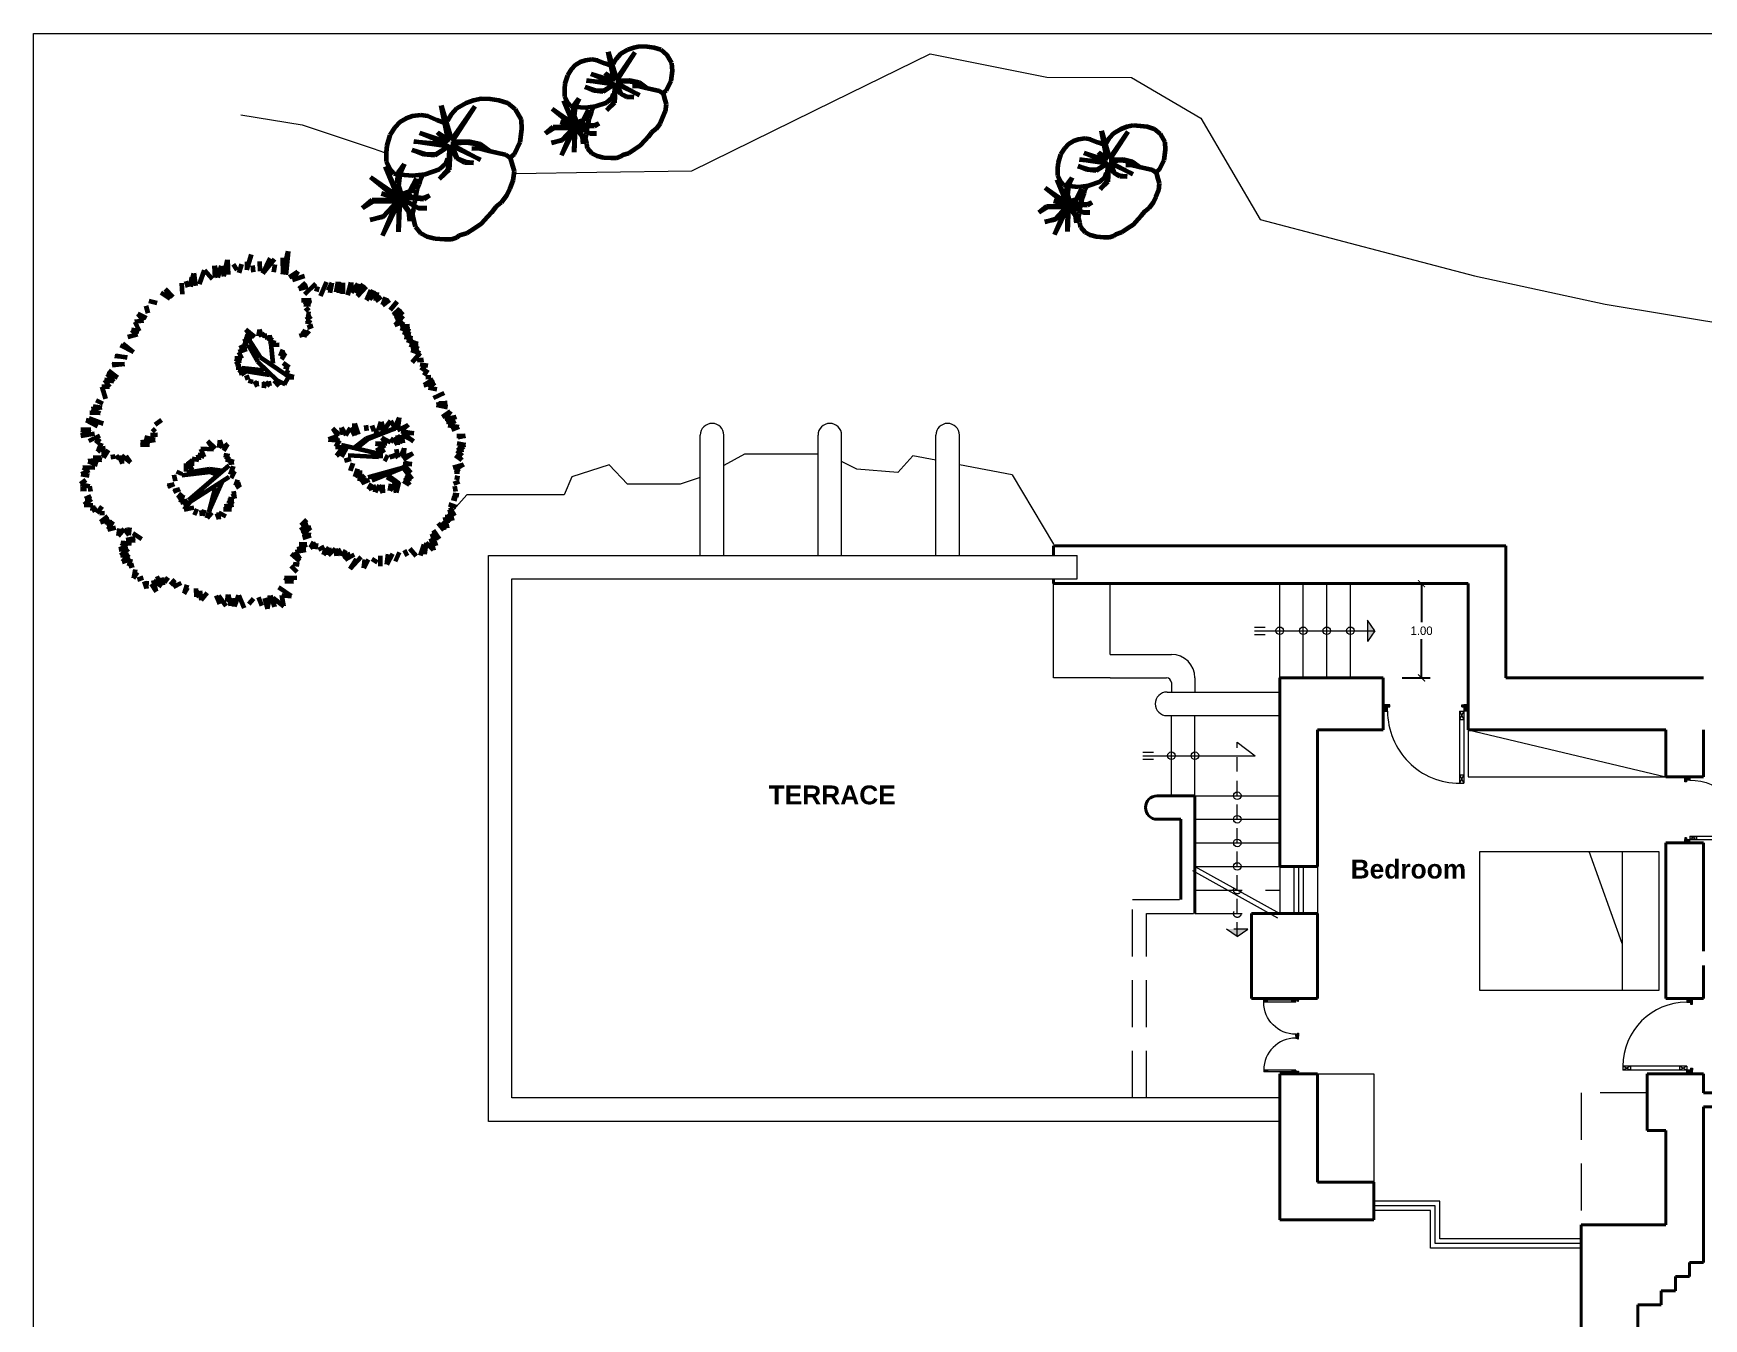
# Model space of a CAD drawing. Header units: metres. Extents: x 0 to 43.1, y 0 to 32.6.
# Drawn here: x 0 to 17.73, y 18.97 to 32.6 of the extents above; entities that cross this region are included whole.
import ezdxf

# ---------------------------------------------------------------- set-up
doc = ezdxf.new("R2010")
doc.units = ezdxf.units.M
doc.linetypes.add('DASHED', pattern=[0.75, 0.5, -0.25])
for name, color, linetype, lineweight in [('Ceco.NET 54', 254, 'Continuous', 9), ('doorswindows', 41, 'Continuous', 20), ('equipment', 40, 'Continuous', 15), ('names', 7, 'Continuous', 60), ('nivel', 30, 'Continuous', 13), ('plants', 83, 'Continuous', 60), ('projection', 134, 'DASHED', 9), ('texture', 253, 'Continuous', 9), ('topography', 132, 'Continuous', 15), ('wall high', 5, 'Continuous', 40), ('wall low', 140, 'Continuous', 20)]:
    doc.layers.add(name, color=color, linetype=linetype, lineweight=lineweight)
doc.styles.add('AMBIENTE', font='ARIALBD.TTF', dxfattribs={"height": 0.2})
doc.dimstyles.new('Ceco.NET', dxfattribs={"dimscale": 0.5, "dimtxt": 0.18, "dimasz": 0.15, "dimexe": 0.18, "dimexo": 0.4, "dimgap": 0.09, "dimtad": 0, "dimtih": 1, "dimtoh": 1, "dimzin": 0, "dimdsep": 46, "dimtxsty": 'Standard', "dimblk": 'ARCHTICK', "dimcen": 0.09, "dimclrd": 256, "dimclre": 256, "dimadec": 0, "dimazin": 0, "dimtfac": 1, "dimtofl": 0, "dimtmove": 0, "dimatfit": 3, "dimfxl": 1, "dimtolj": 1, "dimtzin": 0, "dimarcsym": 0})

# ---------------------------------------------------------------- blocks, each defined once
blk = doc.blocks.new('PUERTA')
at = {"layer": 'texture', "ltscale": 0.3}
h = blk.add_hatch(dxfattribs=at)
h.set_pattern_fill('ANSI31', color=256, scale=0.1, style=0)
h.set_pattern_definition([(315, (-170.025657, 504.958743), (-0.00883883476, -0.00883883476), [])])
h.paths.add_polyline_path([(0, 0), (0.05, 0), (0.075, 0), (0.075, 0.025), (0.05, 0.025), (0.05, 0.075), (0, 0.075)])
h.paths.add_polyline_path([(0.925, 0), (1, 0), (1, 0.075), (0.95, 0.075), (0.95, 0.025), (0.925, 0.025)])
for p, q in [((0.05, 0.075), (0.05, 0.925)), ((0.1, 0.925), (0.05, 0.925)), ((0.1, 0.825), (0.05, 0.825)), ((0.1, 0.075), (0.1, 0.925)), ((0, 0.075), (0.05, 0.075)), ((0, 0), (0.05, 0)), ((0.1, 0.175), (0.05, 0.175)), ((0.1, 0.075), (0.05, 0.075)), ((1, 0.075), (0.95, 0.075))]:
    blk.add_line(p, q)
at = {"ltscale": 0.3}
for p, q in [((0, 0.075), (0, 0)), ((0.05, 0.025), (0.05, 0.125)), ((0.075, 0.025), (0.05, 0.025)), ((0.075, 0), (0.05, 0)), ((0.075, 0.025), (0.075, 0)), ((0.95, 0.025), (0.925, 0.025)), ((0.925, 0.025), (0.925, 0)), ((0.95, 0.075), (0.95, 0.025)), ((1, 0.075), (1, 0)), ((0.925, 0), (1, 0))]:
    blk.add_line(p, q, dxfattribs=at)
at = {"layer": 'texture', "ltscale": 0.3}
for p, q in [((0.1, 0.825), (0.05, 0.925)), ((0.05, 0.825), (0.1, 0.925)), ((0.05, 0.075), (0.1, 0.175)), ((0.1, 0.075), (0.05, 0.175))]:
    blk.add_line(p, q, dxfattribs=at)
at = {"layer": 'texture'}
blk.add_arc((0.1, 0.075), 0.85, 0, 90, dxfattribs=at)
blk = doc.blocks.new('start')
at = {"ltscale": 0.3}
for p, q in [((-0.038, -0.001), (-0.038, 0.111)), ((0.038, -0.001), (0.038, 0.111))]:
    blk.add_line(p, q, dxfattribs=at)
blk = doc.blocks.new('arrow')
at = {"ltscale": 0.3}
blk.add_hatch(color=256, dxfattribs=at).paths.add_polyline_path([(-0.078, -0.113), (0, 0), (-0.078, 0.113)])
for p, q in [((0, 0), (-0.078, 0.113)), ((-0.078, 0.113), (-0.078, -0.113)), ((0, 0), (-0.078, -0.113))]:
    blk.add_line(p, q, dxfattribs=at)
blk = doc.blocks.new('_ArchTick')
at = {"color": 0, "const_width": 0.15}
blk.add_lwpolyline([(-0.5, -0.5), (0.5, 0.5)], dxfattribs=at)
blk = doc.blocks.new('*D30')
at = {"layer": 'Defpoints', "color": 0}
for p in [(17.729, 22.363), (17.729, 21.563), (18.123, 21.563)]:
    blk.add_point(p, dxfattribs=at)
at = {"layer": 'texture', "lineweight": -2}
for p, q in [((17.929, 22.363), (18.213, 22.363)), ((18.123, 22.363), (18.123, 22.053)), ((18.123, 21.563), (18.123, 21.873)), ((17.929, 21.563), (18.213, 21.563))]:
    blk.add_line(p, q, dxfattribs=at)
at = {"layer": 'texture', "lineweight": -2, "xscale": 0.075, "yscale": 0.075, "zscale": 0.075}
for p, rotation in [((18.123, 22.363), 90), ((18.123, 21.563), 270)]:
    blk.add_blockref('_ArchTick', p, dxfattribs=dict(at, rotation=rotation))
at = {"layer": 'texture', "color": 0, "insert": (18.123, 21.963), "char_height": 0.09, "attachment_point": 5}
blk.add_mtext('\\A1;0.80', dxfattribs=at)
blk = doc.blocks.new('*D31')
at = {"layer": 'Defpoints', "color": 0}
for p in [(14.329, 26.763), (14.735, 26.763), (14.329, 25.763)]:
    blk.add_point(p, dxfattribs=at)
at = {"layer": 'texture', "lineweight": -2}
for p, q in [((14.529, 26.763), (14.825, 26.763)), ((14.735, 26.763), (14.735, 26.353)), ((14.735, 25.763), (14.735, 26.173)), ((14.529, 25.763), (14.825, 25.763))]:
    blk.add_line(p, q, dxfattribs=at)
at = {"layer": 'texture', "lineweight": -2, "xscale": 0.075, "yscale": 0.075, "zscale": 0.075}
for p, rotation in [((14.735, 26.763), 90), ((14.735, 25.763), 270)]:
    blk.add_blockref('_ArchTick', p, dxfattribs=dict(at, rotation=rotation))
at = {"layer": 'texture', "color": 0, "insert": (14.735, 26.263), "char_height": 0.09, "attachment_point": 5}
blk.add_mtext('\\A1;1.00', dxfattribs=at)
blk = doc.blocks.new('ARBRE10')
for p, q in [((0.239, 1.723), (0.297, 1.967)), ((0.297, 1.967), (0.272, 1.716)), ((-0.48, 1.688), (-0.485, 1.811)), ((-0.485, 1.811), (-0.451, 1.688)), ((-0.451, 1.688), (-0.411, 1.811)), ((-0.411, 1.811), (-0.387, 1.703)), ((-0.387, 1.703), (-0.347, 1.875)), ((-0.347, 1.875), (-0.342, 1.722)), ((-0.288, 1.831), (-0.249, 1.771)), ((-0.2, 1.831), (-0.229, 1.737)), ((-0.143, 1.771), (-0.092, 1.934)), ((-0.143, 1.854), (-0.143, 1.771)), ((-0.082, 1.816), (-0.077, 1.747)), ((-0.008, 1.858), (-0.004, 1.756)), ((0.028, 1.731), (0.105, 1.894)), ((0.152, 1.883), (0.028, 1.731)), ((0.145, 1.747), (0.159, 1.826)), ((0.235, 1.898), (0.239, 1.723)), ((-0.837, 1.629), (-0.83, 1.512)), ((-0.79, 1.651), (-0.768, 1.585)), ((-0.739, 1.592), (-0.706, 1.734)), ((-0.731, 1.694), (-0.739, 1.592)), ((-0.706, 1.734), (-0.688, 1.6)), ((-0.644, 1.618), (-0.593, 1.767)), ((-0.593, 1.767), (-0.51, 1.676)), ((0.312, 1.693), (0.4, 1.752)), ((0.4, 1.752), (0.341, 1.663)), ((0.341, 1.663), (0.469, 1.707)), ((0.479, 1.634), (0.41, 1.57)), ((0.588, 1.621), (0.468, 1.509)), ((0.704, 1.64), (0.639, 1.49)), ((0.72, 1.55), (0.76, 1.634)), ((0.76, 1.634), (0.74, 1.525)), ((0.804, 1.535), (0.828, 1.644)), ((0.828, 1.644), (0.833, 1.525)), ((0.833, 1.525), (0.878, 1.634)), ((0.878, 1.634), (0.878, 1.516)), ((0.931, 1.501), (0.966, 1.635)), ((0.966, 1.635), (0.97, 1.53)), ((0.97, 1.53), (1.04, 1.621)), ((1.04, 1.621), (1.015, 1.523)), ((1.015, 1.523), (1.093, 1.617)), ((1.093, 1.617), (1.033, 1.491)), ((-1.182, 1.443), (-1.098, 1.42)), ((-0.958, 1.462), (-1.052, 1.527)), ((-0.925, 1.48), (-1.005, 1.565)), ((-1.005, 1.565), (-0.958, 1.462)), ((0.41, 1.57), (0.504, 1.594)), ((0.437, 1.45), (0.541, 1.448)), ((0.541, 1.448), (0.462, 1.431)), ((0.462, 1.431), (0.534, 1.403)), ((0.607, 1.594), (0.592, 1.54)), ((1.033, 1.491), (1.128, 1.593)), ((1.173, 1.554), (1.128, 1.449)), ((1.128, 1.449), (1.201, 1.551)), ((1.201, 1.551), (1.163, 1.459)), ((1.163, 1.459), (1.236, 1.533)), ((1.236, 1.533), (1.222, 1.442)), ((1.222, 1.442), (1.282, 1.487)), ((1.328, 1.477), (1.296, 1.396)), ((1.373, 1.449), (1.296, 1.393)), ((1.454, 1.431), (1.38, 1.344)), ((-1.206, 1.256), (-1.299, 1.303)), ((-1.299, 1.303), (-1.239, 1.228)), ((-1.215, 1.387), (-1.192, 1.312)), ((0.534, 1.403), (0.462, 1.399)), ((0.479, 1.334), (0.519, 1.371)), ((0.541, 1.278), (0.487, 1.24)), ((0.492, 1.31), (0.534, 1.305)), ((0.492, 1.26), (0.541, 1.278)), ((1.415, 1.298), (1.482, 1.361)), ((1.482, 1.361), (1.422, 1.277)), ((1.422, 1.277), (1.513, 1.326)), ((1.517, 1.28), (1.429, 1.182)), ((1.513, 1.326), (1.436, 1.245)), ((1.436, 1.245), (1.517, 1.28)), ((-1.304, 1.083), (-1.407, 1.055)), ((-1.285, 1.12), (-1.365, 1.134)), ((-1.365, 1.134), (-1.304, 1.083)), ((-1.239, 1.228), (-1.332, 1.218)), ((-1.332, 1.218), (-1.285, 1.12)), ((-0.087, 1.043), (-0.162, 1.067)), ((-0.162, 1.067), (-0.114, 1.031)), ((-0.057, 1.061), (-0.153, 1.136)), ((-0.153, 1.136), (-0.087, 1.043)), ((-0.009, 1.136), (-0.021, 1.067)), ((0.015, 1.061), (-0.009, 1.136)), ((0.047, 1.094), (0.015, 1.061)), ((0.05, 1.049), (0.047, 1.094)), ((0.497, 1.07), (0.43, 1.1)), ((0.43, 1.1), (0.445, 1.055)), ((0.519, 1.092), (0.45, 1.122)), ((0.45, 1.122), (0.497, 1.07)), ((0.482, 1.124), (0.519, 1.092)), ((0.536, 1.208), (0.484, 1.221)), ((0.487, 1.24), (0.536, 1.208)), ((0.502, 1.159), (0.558, 1.179)), ((1.429, 1.182), (1.517, 1.217)), ((1.517, 1.217), (1.489, 1.172)), ((1.489, 1.172), (1.583, 1.172)), ((1.583, 1.172), (1.489, 1.154)), ((1.489, 1.154), (1.591, 1.119)), ((1.591, 1.119), (1.513, 1.112)), ((1.513, 1.112), (1.594, 1.084)), ((1.594, 1.084), (1.531, 1.059)), ((-1.346, 0.896), (-1.482, 0.966)), ((-1.458, 0.989), (-1.346, 0.896)), ((-0.141, 0.929), (-0.23, 0.896)), ((-0.23, 0.896), (-0.197, 0.828)), ((-0.132, 0.986), (-0.221, 0.938)), ((-0.221, 0.938), (-0.141, 0.929)), ((-0.114, 1.031), (-0.18, 1.007)), ((-0.18, 1.007), (-0.132, 0.986)), ((-0.128, 0.97), (-0.031, 0.797)), ((-0.121, 1.03), (-0.001, 0.842)), ((0.125, 1.055), (0.05, 1.049)), ((0.092, 1.01), (0.125, 1.055)), ((0.167, 0.992), (0.092, 1.01)), ((0.101, 0.971), (0.167, 0.992)), ((0.2, 0.974), (0.101, 0.971)), ((0.112, 0.985), (0.134, 0.775)), ((0.212, 0.858), (0.239, 0.926)), ((0.269, 0.888), (0.212, 0.858)), ((0.23, 0.822), (0.269, 0.888)), ((1.531, 1.059), (1.615, 1.045)), ((1.615, 1.045), (1.555, 1.028)), ((1.555, 1.028), (1.671, 0.986)), ((1.671, 0.986), (1.583, 0.979)), ((1.583, 0.979), (1.678, 0.937)), ((1.678, 0.937), (1.601, 0.922)), ((1.601, 0.922), (1.699, 0.887)), ((1.699, 0.887), (1.612, 0.786)), ((-1.571, 0.774), (-1.44, 0.769)), ((-1.44, 0.769), (-1.571, 0.755)), ((-1.412, 0.839), (-1.542, 0.853)), ((-1.528, 0.863), (-1.412, 0.839)), ((-0.197, 0.828), (-0.269, 0.831)), ((-0.269, 0.831), (-0.209, 0.81)), ((-0.209, 0.81), (-0.263, 0.765)), ((-0.263, 0.765), (-0.23, 0.771)), ((-0.23, 0.771), (-0.236, 0.708)), ((-0.236, 0.708), (-0.177, 0.726)), ((-0.177, 0.726), (-0.224, 0.675)), ((-0.195, 0.73), (0.037, 0.707)), ((-0.031, 0.797), (0.179, 0.595)), ((-0.001, 0.842), (0.276, 0.655)), ((0.307, 0.735), (0.242, 0.78)), ((0.251, 0.744), (0.307, 0.735)), ((0.269, 0.657), (0.301, 0.711)), ((1.731, 0.814), (1.664, 0.807)), ((1.699, 0.768), (1.78, 0.754)), ((1.713, 0.701), (1.748, 0.747)), ((-1.554, 0.585), (-1.655, 0.603)), ((-1.655, 0.603), (-1.602, 0.528)), ((-1.515, 0.629), (-1.629, 0.668)), ((-1.629, 0.668), (-1.554, 0.585)), ((-1.611, 0.703), (-1.515, 0.629)), ((-0.224, 0.675), (-0.156, 0.687)), ((-0.156, 0.687), (-0.203, 0.657)), ((-0.166, 0.7), (0.097, 0.655)), ((-0.117, 0.636), (-0.165, 0.616)), ((-0.096, 0.61), (-0.111, 0.565)), ((-0.066, 0.589), (-0.033, 0.532)), ((-0.033, 0.532), (-0.039, 0.589)), ((0.039, 0.517), (0.056, 0.583)), ((0.039, 0.577), (0.039, 0.517)), ((0.056, 0.583), (0.101, 0.541)), ((0.101, 0.541), (0.092, 0.589)), ((0.143, 0.595), (0.197, 0.541)), ((0.197, 0.541), (0.173, 0.604)), ((0.173, 0.604), (0.263, 0.559)), ((0.295, 0.63), (0.254, 0.553)), ((0.358, 0.633), (0.269, 0.657)), ((0.301, 0.627), (0.358, 0.633)), ((1.776, 0.708), (1.738, 0.649)), ((1.834, 0.607), (1.738, 0.547)), ((1.738, 0.547), (1.852, 0.571)), ((1.759, 0.631), (1.811, 0.635)), ((1.852, 0.571), (1.786, 0.523)), ((-1.742, 0.388), (-1.672, 0.353)), ((-1.602, 0.528), (-1.681, 0.528)), ((-1.681, 0.528), (-1.642, 0.401)), ((1.786, 0.523), (1.876, 0.505)), ((1.953, 0.463), (1.84, 0.409)), ((1.983, 0.361), (1.87, 0.338)), ((1.894, 0.355), (1.983, 0.361)), ((-1.817, 0.196), (-1.668, 0.139)), ((-1.699, 0.248), (-1.808, 0.253)), ((-1.681, 0.31), (-1.79, 0.292)), ((-1.79, 0.292), (-1.699, 0.248)), ((-1.773, 0.323), (-1.681, 0.31)), ((-1.117, 0.13), (-1.047, 0.178)), ((1.426, 0.09), (1.475, 0.204)), ((1.475, 0.204), (1.455, 0.069)), ((1.87, 0.338), (1.989, 0.314)), ((1.935, 0.212), (2.019, 0.272)), ((2.019, 0.272), (1.959, 0.188)), ((1.959, 0.188), (2.079, 0.212)), ((2.079, 0.212), (1.977, 0.158)), ((-1.799, 0.073), (-1.904, 0.073)), ((-1.904, 0.073), (-1.803, 0.047)), ((-1.803, 0.047), (-1.904, 0.008)), ((-1.904, 0.008), (-1.76, 0.034)), ((-1.668, 0.139), (-1.847, 0.174)), ((-1.847, 0.174), (-1.729, 0.113)), ((-1.703, 0.008), (-1.821, -0.049)), ((-1.165, 0.021), (-1.091, 0.025)), ((-1.148, 0.086), (-1.117, 0.056)), ((0.824, 0.004), (0.726, -0.028)), ((0.84, 0.02), (0.771, 0.086)), ((0.771, 0.086), (0.824, 0.004)), ((0.877, 0.02), (0.864, 0.098)), ((0.864, 0.098), (0.909, 0.016)), ((0.909, 0.016), (0.958, 0.094)), ((0.958, 0.094), (0.999, 0.012)), ((0.999, 0.012), (0.999, 0.139)), ((0.999, 0.139), (1.039, 0.025)), ((1.133, 0.061), (1.125, 0.122)), ((1.129, -0.015), (1.428, 0.086)), ((1.428, 0.086), (1.15, -0.021)), ((1.186, 0.118), (1.206, 0.057)), ((1.206, 0.057), (1.255, 0.069)), ((1.255, 0.069), (1.284, 0.159)), ((1.284, 0.159), (1.308, 0.061)), ((1.308, 0.061), (1.385, 0.167)), ((1.385, 0.167), (1.426, 0.09)), ((1.455, 0.069), (1.569, 0.126)), ((1.512, -0.069), (1.455, 0.012)), ((1.455, 0.012), (1.455, -0.085)), ((1.569, 0.126), (1.495, 0.057)), ((1.495, 0.057), (1.63, 0.037)), ((1.625, -0.049), (1.499, 0.02)), ((1.499, 0.02), (1.512, -0.069)), ((1.63, 0.037), (1.52, 0.029)), ((1.52, 0.029), (1.625, -0.049)), ((1.977, 0.158), (2.073, 0.164)), ((2.073, 0.164), (1.995, 0.122)), ((1.995, 0.122), (2.109, 0.104)), ((2.109, 0.104), (2.031, 0.074)), ((2.085, 0.009), (2.174, 0.009)), ((2.174, 0.009), (2.097, -0.009)), ((-1.703, -0.023), (-1.747, -0.071)), ((-1.69, -0.067), (-1.725, -0.159)), ((-1.725, -0.159), (-1.672, -0.102)), ((-1.672, -0.102), (-1.659, -0.22)), ((-1.659, -0.22), (-1.611, -0.141)), ((-1.27, -0.084), (-1.174, -0.084)), ((-1.266, -0.058), (-1.117, -0.032)), ((-1.174, -0.084), (-1.266, -0.058)), ((-1.117, -0.032), (-1.226, -0.01)), ((-0.497, -0.136), (-0.631, -0.127)), ((-0.631, -0.127), (-0.596, -0.214)), ((-0.475, -0.124), (-0.556, -0.046)), ((-0.556, -0.046), (-0.497, -0.136)), ((-0.428, -0.036), (-0.438, -0.117)), ((-0.4, -0.12), (-0.428, -0.036)), ((-0.344, -0.074), (-0.4, -0.12)), ((-0.385, -0.145), (-0.344, -0.074)), ((0.726, -0.028), (0.84, -0.041)), ((0.84, -0.041), (0.799, -0.106)), ((0.799, -0.106), (0.877, -0.11)), ((0.877, -0.11), (0.808, -0.203)), ((0.808, -0.203), (0.917, -0.118)), ((0.86, -0.087), (1.254, -0.177)), ((0.917, -0.118), (0.864, -0.212)), ((1, -0.114), (1.129, -0.015)), ((1.15, -0.021), (1.03, -0.117)), ((1.345, -0.077), (1.223, -0.073)), ((1.223, -0.073), (1.324, -0.094)), ((1.32, -0.138), (1.227, -0.203)), ((1.324, -0.094), (1.231, -0.151)), ((1.231, -0.151), (1.32, -0.138)), ((1.381, -0.061), (1.292, -0.012)), ((1.292, -0.012), (1.345, -0.077)), ((1.414, -0.016), (1.381, -0.061)), ((1.455, -0.085), (1.414, -0.016)), ((1.422, -0.171), (1.463, -0.22)), ((1.463, -0.22), (1.446, -0.134)), ((1.491, -0.208), (1.528, -0.122)), ((1.528, -0.122), (1.52, -0.22)), ((2.156, -0.141), (2.085, -0.147)), ((2.085, -0.147), (2.144, -0.201)), ((2.091, -0.069), (2.18, -0.087)), ((2.18, -0.087), (2.103, -0.093)), ((2.103, -0.093), (2.156, -0.141)), ((-1.755, -0.329), (-1.882, -0.325)), ((-1.882, -0.325), (-1.817, -0.36)), ((-1.685, -0.246), (-1.825, -0.259)), ((-1.825, -0.259), (-1.729, -0.294)), ((-1.69, -0.22), (-1.773, -0.224)), ((-1.773, -0.224), (-1.685, -0.246)), ((-1.567, -0.189), (-1.563, -0.237)), ((-1.497, -0.207), (-1.532, -0.233)), ((-1.489, -0.233), (-1.467, -0.285)), ((-1.467, -0.285), (-1.471, -0.198)), ((-1.471, -0.198), (-1.379, -0.272)), ((-1.379, -0.272), (-1.423, -0.207)), ((-0.724, -0.351), (-0.79, -0.283)), ((-0.79, -0.283), (-0.79, -0.37)), ((-0.78, -0.379), (-0.54, -0.342)), ((-0.727, -0.308), (-0.768, -0.261)), ((-0.768, -0.261), (-0.724, -0.351)), ((-0.757, -0.672), (-0.33, -0.304)), ((-0.724, -0.236), (-0.727, -0.308)), ((-0.653, -0.248), (-0.724, -0.236)), ((-0.596, -0.214), (-0.662, -0.192)), ((-0.662, -0.192), (-0.653, -0.248)), ((-0.54, -0.342), (-0.405, -0.357)), ((-0.325, -0.205), (-0.388, -0.195)), ((-0.366, -0.242), (-0.325, -0.205)), ((-0.282, -0.27), (-0.366, -0.242)), ((-0.338, -0.276), (-0.282, -0.27)), ((-0.316, -0.401), (-0.285, -0.311)), ((0.962, -0.24), (0.893, -0.256)), ((0.932, -0.195), (1.254, -0.212)), ((0.982, -0.281), (0.954, -0.362)), ((1.031, -0.342), (1.003, -0.427)), ((1.147, -0.428), (1.541, -0.32)), ((1.541, -0.32), (1.183, -0.464)), ((1.227, -0.203), (1.3, -0.203)), ((1.349, -0.195), (1.32, -0.26)), ((1.385, -0.187), (1.402, -0.236)), ((1.621, -0.179), (1.516, -0.244)), ((1.609, -0.293), (1.516, -0.293)), ((1.516, -0.293), (1.597, -0.379)), ((1.52, -0.22), (1.621, -0.179)), ((1.528, -0.273), (1.609, -0.293)), ((1.597, -0.379), (1.528, -0.346)), ((1.528, -0.346), (1.609, -0.452)), ((2.049, -0.326), (2.156, -0.296)), ((2.156, -0.296), (2.067, -0.35)), ((2.067, -0.35), (2.115, -0.374)), ((2.138, -0.248), (2.073, -0.201)), ((2.144, -0.201), (2.097, -0.195)), ((2.097, -0.195), (2.138, -0.248)), ((-1.852, -0.46), (-1.908, -0.504)), ((-1.908, -0.504), (-1.812, -0.526)), ((-1.817, -0.36), (-1.9, -0.399)), ((-1.9, -0.399), (-1.817, -0.412)), ((-1.812, -0.526), (-1.803, -0.583)), ((-0.983, -0.517), (-0.914, -0.504)), ((-0.914, -0.504), (-0.98, -0.535)), ((-0.918, -0.404), (-0.905, -0.473)), ((-0.889, -0.37), (-0.833, -0.395)), ((-0.832, -0.409), (-0.532, -0.372)), ((-0.75, -0.694), (-0.33, -0.424)), ((-0.547, -0.799), (-0.405, -0.484)), ((-0.532, -0.372), (-0.458, -0.402)), ((-0.269, -0.367), (-0.316, -0.401)), ((-0.304, -0.439), (-0.269, -0.367)), ((-0.26, -0.517), (-0.238, -0.457)), ((-0.207, -0.504), (-0.26, -0.517)), ((-0.257, -0.538), (-0.207, -0.504)), ((1.003, -0.427), (1.056, -0.358)), ((1.056, -0.358), (1.052, -0.468)), ((1.052, -0.468), (1.109, -0.407)), ((1.076, -0.493), (1.137, -0.452)), ((1.157, -0.456), (1.076, -0.493)), ((1.149, -0.558), (1.186, -0.497)), ((1.227, -0.525), (1.149, -0.558)), ((1.263, -0.513), (1.219, -0.59)), ((1.219, -0.59), (1.227, -0.525)), ((1.3, -0.594), (1.263, -0.513)), ((1.296, -0.509), (1.3, -0.594)), ((1.472, -0.496), (1.344, -0.404)), ((1.344, -0.428), (1.469, -0.499)), ((1.43, -0.497), (1.377, -0.574)), ((1.377, -0.574), (1.389, -0.501)), ((1.442, -0.594), (1.43, -0.497)), ((1.471, -0.484), (1.442, -0.594)), ((1.585, -0.509), (1.52, -0.472)), ((1.609, -0.452), (1.536, -0.432)), ((1.536, -0.432), (1.585, -0.509)), ((2.055, -0.499), (2.115, -0.476)), ((2.115, -0.374), (2.061, -0.374)), ((2.061, -0.523), (2.073, -0.583)), ((2.067, -0.428), (2.115, -0.44)), ((-1.908, -0.557), (-1.843, -0.552)), ((-1.791, -0.663), (-1.869, -0.722)), ((-1.86, -0.657), (-1.795, -0.627)), ((-1.86, -0.663), (-1.791, -0.663)), ((-0.921, -0.573), (-0.852, -0.557)), ((-0.852, -0.557), (-0.921, -0.588)), ((-0.833, -0.598), (-0.874, -0.651)), ((-0.874, -0.651), (-0.821, -0.616)), ((-0.821, -0.616), (-0.846, -0.698)), ((-0.846, -0.698), (-0.771, -0.676)), ((-0.771, -0.676), (-0.815, -0.722)), ((-0.815, -0.722), (-0.749, -0.691)), ((-0.749, -0.691), (-0.808, -0.772)), ((-0.48, -0.544), (-0.547, -0.799)), ((-0.344, -0.676), (-0.279, -0.673)), ((-0.285, -0.719), (-0.344, -0.676)), ((-0.279, -0.673), (-0.338, -0.66)), ((-0.291, -0.601), (-0.269, -0.654)), ((-0.269, -0.654), (-0.279, -0.579)), ((2.031, -0.649), (2.085, -0.661)), ((2.043, -0.613), (2.109, -0.619)), ((-1.869, -0.722), (-1.776, -0.727)), ((-1.776, -0.727), (-1.786, -0.786)), ((-1.786, -0.786), (-1.736, -0.757)), ((-1.731, -0.811), (-1.677, -0.742)), ((-1.652, -0.811), (-1.702, -0.816)), ((-1.618, -0.845), (-1.697, -0.905)), ((-1.697, -0.905), (-1.603, -0.88)), ((-1.603, -0.88), (-1.628, -0.939)), ((-0.808, -0.772), (-0.706, -0.751)), ((-0.674, -0.769), (-0.702, -0.832)), ((-0.618, -0.841), (-0.625, -0.779)), ((-0.596, -0.775), (-0.618, -0.841)), ((-0.562, -0.863), (-0.547, -0.804)), ((-0.515, -0.807), (-0.562, -0.863)), ((-0.462, -0.816), (-0.438, -0.875)), ((-0.438, -0.875), (-0.441, -0.804)), ((-0.441, -0.804), (-0.366, -0.844)), ((-0.391, -0.769), (-0.304, -0.769)), ((-0.381, -0.738), (-0.285, -0.719)), ((-0.304, -0.769), (-0.381, -0.738)), ((0.433, -0.937), (0.496, -0.877)), ((1.989, -0.912), (1.959, -0.852)), ((1.959, -0.852), (1.983, -0.972)), ((2.037, -0.888), (1.983, -0.828)), ((1.983, -0.828), (1.989, -0.912)), ((2.001, -0.715), (2.079, -0.745)), ((2.061, -0.84), (2.007, -0.774)), ((2.007, -0.774), (2.037, -0.888)), ((2.013, -0.751), (2.061, -0.84)), ((-1.628, -0.939), (-1.564, -0.9)), ((-1.564, -0.9), (-1.618, -0.984)), ((-1.618, -0.984), (-1.534, -0.964)), ((-1.499, -0.974), (-1.509, -1.053)), ((-1.509, -1.053), (-1.445, -0.979)), ((-1.445, -0.979), (-1.396, -1.043)), ((-1.396, -1.043), (-1.386, -0.964)), ((-1.351, -1.023), (-1.262, -1.082)), ((0.428, -0.992), (0.504, -0.929)), ((0.537, -0.964), (0.428, -0.992)), ((0.504, -0.929), (0.433, -0.937)), ((0.447, -1.033), (0.537, -0.964)), ((0.537, -1.044), (0.447, -1.033)), ((0.453, -1.074), (0.537, -1.044)), ((1.899, -1.085), (1.822, -1.032)), ((1.822, -1.032), (1.864, -1.157)), ((1.834, -0.99), (1.899, -1.085)), ((1.947, -0.99), (1.888, -0.918)), ((1.983, -0.972), (1.923, -0.912)), ((1.923, -0.912), (1.947, -0.99)), ((-1.411, -1.166), (-1.499, -1.196)), ((-1.499, -1.196), (-1.401, -1.191)), ((-1.401, -1.191), (-1.485, -1.26)), ((-1.366, -1.137), (-1.48, -1.127)), ((-1.48, -1.127), (-1.411, -1.166)), ((-1.332, -1.078), (-1.425, -1.097)), ((-1.425, -1.097), (-1.327, -1.102)), ((0.373, -1.221), (0.485, -1.199)), ((0.423, -1.298), (0.373, -1.221)), ((0.395, -1.194), (0.494, -1.145)), ((0.485, -1.199), (0.395, -1.194)), ((0.494, -1.145), (0.412, -1.139)), ((0.564, -1.119), (0.531, -1.178)), ((0.531, -1.178), (0.594, -1.13)), ((0.594, -1.13), (0.583, -1.193)), ((0.678, -1.167), (0.619, -1.2)), ((0.671, -1.252), (0.73, -1.174)), ((0.693, -1.182), (0.671, -1.252)), ((0.73, -1.174), (0.726, -1.255)), ((0.726, -1.255), (0.8, -1.185)), ((0.8, -1.185), (0.811, -1.263)), ((0.811, -1.263), (0.825, -1.189)), ((0.825, -1.189), (0.862, -1.252)), ((0.872, -1.271), (0.908, -1.205)), ((1.404, -1.241), (1.344, -1.354)), ((1.475, -1.229), (1.433, -1.324)), ((1.529, -1.205), (1.559, -1.265)), ((1.589, -1.187), (1.655, -1.265)), ((1.738, -1.145), (1.696, -1.259)), ((1.744, -1.247), (1.738, -1.145)), ((1.762, -1.127), (1.744, -1.247)), ((1.84, -1.205), (1.762, -1.127)), ((1.864, -1.157), (1.81, -1.079)), ((1.81, -1.079), (1.84, -1.205)), ((-1.485, -1.26), (-1.396, -1.25)), ((-1.396, -1.25), (-1.465, -1.329)), ((-1.465, -1.329), (-1.376, -1.3)), ((-1.376, -1.3), (-1.396, -1.374)), ((-1.396, -1.374), (-1.341, -1.359)), ((-1.327, -1.408), (-1.346, -1.502)), ((0.324, -1.371), (0.387, -1.434)), ((0.42, -1.322), (0.332, -1.243)), ((0.332, -1.243), (0.423, -1.298)), ((0.349, -1.347), (0.414, -1.355)), ((0.956, -1.247), (0.872, -1.271)), ((0.902, -1.307), (0.956, -1.247)), ((0.997, -1.253), (0.902, -1.307)), ((1.069, -1.277), (0.956, -1.402)), ((0.956, -1.402), (1.021, -1.295)), ((1.147, -1.301), (1.099, -1.396)), ((1.099, -1.396), (1.111, -1.301)), ((1.183, -1.295), (1.242, -1.33)), ((1.272, -1.265), (1.272, -1.372)), ((1.344, -1.354), (1.356, -1.247)), ((-1.346, -1.502), (-1.302, -1.438)), ((-1.243, -1.497), (-1.302, -1.517)), ((-1.233, -1.537), (-1.208, -1.611)), ((-1.208, -1.611), (-1.203, -1.532)), ((-1.159, -1.561), (-1.105, -1.641)), ((-1.105, -1.641), (-1.134, -1.527)), ((-1.134, -1.527), (-1.05, -1.586)), ((-1.05, -1.586), (-1.095, -1.482)), ((-1.045, -1.492), (-1.035, -1.576)), ((-0.981, -1.492), (-1.021, -1.547)), ((-0.907, -1.517), (-0.956, -1.571)), ((-0.838, -1.552), (-0.922, -1.596)), ((-0.922, -1.596), (-0.887, -1.552)), ((-0.779, -1.571), (-0.808, -1.665)), ((0.256, -1.497), (0.387, -1.494)), ((0.352, -1.535), (0.256, -1.497)), ((0.261, -1.532), (0.352, -1.535)), ((-0.808, -1.665), (-0.769, -1.601)), ((-0.685, -1.611), (-0.68, -1.7)), ((-0.68, -1.7), (-0.641, -1.636)), ((-0.641, -1.636), (-0.626, -1.734)), ((-0.626, -1.734), (-0.562, -1.655)), ((-0.473, -1.685), (-0.433, -1.774)), ((-0.433, -1.774), (-0.443, -1.685)), ((-0.443, -1.685), (-0.364, -1.794)), ((-0.35, -1.751), (-0.339, -1.675)), ((-0.339, -1.675), (-0.317, -1.795)), ((-0.317, -1.795), (-0.29, -1.713)), ((-0.29, -1.713), (-0.274, -1.803)), ((-0.274, -1.803), (-0.227, -1.68)), ((-0.227, -1.68), (-0.17, -1.814)), ((-0.072, -1.721), (-0.121, -1.778)), ((-0.017, -1.702), (0.016, -1.792)), ((0.046, -1.713), (0.076, -1.825)), ((0.076, -1.825), (0.106, -1.685)), ((0.106, -1.685), (0.15, -1.806)), ((0.15, -1.806), (0.136, -1.71)), ((0.136, -1.71), (0.251, -1.797)), ((0.33, -1.691), (0.196, -1.601)), ((0.251, -1.797), (0.229, -1.68)), ((0.229, -1.68), (0.33, -1.691))]:
    blk.add_line(p, q)
blk = doc.blocks.new('ARBUST10')
for p, q in [((0.0384, 0.5688), (0.0021, 0.7531)), ((0.0021, 0.7531), (0.0595, 0.5598)), ((0.0897, 0.738), (0.141, 0.7682)), ((0.141, 0.7682), (0.1833, 0.7833)), ((0.1833, 0.7833), (0.2256, 0.7924)), ((0.2256, 0.7924), (0.2769, 0.7894)), ((0.2769, 0.7894), (0.3252, 0.7833)), ((0.3252, 0.7833), (0.3735, 0.7682)), ((0.3735, 0.7682), (0.4158, 0.732)), ((-0.2303, 0.6595), (-0.2575, 0.6292)), ((-0.1941, 0.6806), (-0.2303, 0.6595)), ((-0.1579, 0.6927), (-0.1941, 0.6806)), ((-0.1126, 0.6987), (-0.1579, 0.6927)), ((-0.0734, 0.6927), (-0.1126, 0.6987)), ((-0.022, 0.6715), (-0.0734, 0.6927)), ((0.0172, 0.6564), (-0.022, 0.6715)), ((0.0384, 0.6685), (0.0595, 0.7048)), ((0.0595, 0.5598), (0.1893, 0.7471)), ((0.0595, 0.7048), (0.0897, 0.738)), ((0.1893, 0.7471), (0.0625, 0.5507)), ((0.4158, 0.732), (0.449, 0.6746)), ((0.449, 0.6746), (0.452, 0.6202)), ((-0.2847, 0.5869), (-0.3028, 0.5295)), ((-0.2575, 0.6292), (-0.2847, 0.5869)), ((0.0353, 0.5356), (-0.1186, 0.599)), ((-0.1186, 0.599), (0.0384, 0.5477)), ((0.0384, 0.5477), (-0.019, 0.602)), ((-0.019, 0.602), (0.0504, 0.5567)), ((0.452, 0.6202), (0.4429, 0.5477)), ((-0.3028, 0.5295), (-0.3058, 0.4903)), ((-0.3058, 0.4903), (-0.3058, 0.4389)), ((-0.0945, 0.4782), (-0.1609, 0.5054)), ((-0.1609, 0.5054), (-0.0824, 0.4812)), ((0.0414, 0.5235), (-0.1518, 0.5507)), ((-0.1518, 0.5507), (0.0353, 0.5356)), ((-0.0341, 0.4721), (-0.0945, 0.4782)), ((-0.0824, 0.4812), (-0.0281, 0.4812)), ((0.0504, 0.5265), (-0.0341, 0.4721)), ((-0.0281, 0.4812), (0.0414, 0.5235)), ((0.0414, 0.3966), (0.0504, 0.5265)), ((0.0535, 0.5205), (0.0474, 0.3936)), ((0.0897, 0.457), (0.0535, 0.5205)), ((0.144, 0.5446), (0.0565, 0.5386)), ((0.0565, 0.5386), (0.2225, 0.448)), ((0.0625, 0.5507), (0.1531, 0.5537)), ((0.2225, 0.448), (0.0655, 0.5235)), ((0.0655, 0.5235), (0.0927, 0.457)), ((0.2165, 0.5326), (0.144, 0.5446)), ((0.1531, 0.5537), (0.2195, 0.5386)), ((0.1742, 0.5114), (0.2105, 0.5144)), ((0.2105, 0.5144), (0.2678, 0.4993)), ((0.2769, 0.4963), (0.2165, 0.5326)), ((0.2195, 0.5386), (0.2769, 0.4963)), ((0.2678, 0.4993), (0.3101, 0.4903)), ((0.3101, 0.4903), (0.3614, 0.4782)), ((0.3614, 0.4782), (0.3886, 0.46)), ((0.4097, 0.4812), (0.3856, 0.46)), ((0.4429, 0.5477), (0.4097, 0.4812)), ((-0.2394, 0.2334), (-0.3119, 0.4087)), ((-0.3119, 0.4087), (-0.2303, 0.2395)), ((-0.3058, 0.4389), (-0.2877, 0.3996)), ((-0.2877, 0.3996), (-0.2636, 0.3724)), ((-0.2454, 0.315), (-0.2394, 0.3754)), ((-0.2394, 0.3754), (-0.2032, 0.4238)), ((-0.2032, 0.4238), (-0.2303, 0.3664)), ((-0.0884, 0.3694), (-0.0069, 0.3966)), ((-0.0069, 0.3966), (0.0293, 0.4298)), ((-0.0069, 0.3422), (0.0414, 0.3966)), ((0.0474, 0.3936), (-0.0069, 0.3422)), ((0.0293, 0.4298), (0.0384, 0.457)), ((0.132, 0.4329), (0.0897, 0.457)), ((0.0927, 0.457), (0.135, 0.4389)), ((0.1833, 0.4329), (0.132, 0.4329)), ((0.135, 0.4389), (0.1833, 0.4329)), ((0.3886, 0.46), (0.4007, 0.4147)), ((0.4007, 0.4147), (0.4097, 0.3845)), ((0.4097, 0.3845), (0.4037, 0.3332)), ((-0.2515, 0.2365), (-0.3934, 0.3513)), ((-0.3934, 0.3513), (-0.2454, 0.2486)), ((-0.2636, 0.3724), (-0.2424, 0.3694)), ((-0.2303, 0.2395), (-0.2454, 0.315)), ((-0.2303, 0.3664), (-0.2364, 0.3029)), ((-0.2364, 0.3029), (-0.2213, 0.2576)), ((-0.2273, 0.3664), (-0.1579, 0.3603)), ((-0.173, 0.2727), (-0.1368, 0.3452)), ((-0.1368, 0.3452), (-0.1639, 0.2637)), ((-0.1579, 0.3603), (-0.0884, 0.3694)), ((-0.1337, 0.2818), (-0.1398, 0.2516)), ((-0.1217, 0.312), (-0.1337, 0.2818)), ((-0.1156, 0.3362), (-0.1217, 0.312)), ((-0.1035, 0.3603), (-0.1156, 0.3362)), ((0.3856, 0.2878), (0.3675, 0.2486)), ((0.4037, 0.3332), (0.3856, 0.2878)), ((-0.4387, 0.1791), (-0.3843, 0.2244)), ((-0.3783, 0.2153), (-0.4387, 0.1791)), ((-0.3843, 0.2244), (-0.2334, 0.2244)), ((-0.2454, 0.2153), (-0.3783, 0.2153)), ((-0.2334, 0.2244), (-0.333, 0.2606)), ((-0.333, 0.2606), (-0.2515, 0.2365)), ((-0.2334, 0.2153), (-0.327, 0.025)), ((-0.327, 0.025), (-0.2485, 0.2093)), ((-0.2485, 0.2093), (-0.3239, 0.1277)), ((-0.3209, 0.1337), (-0.2454, 0.2153)), ((-0.2303, 0.2244), (-0.2364, 0.0461)), ((-0.2364, 0.0461), (-0.2334, 0.2153)), ((-0.1639, 0.2637), (-0.2334, 0.2486)), ((-0.2334, 0.2486), (-0.0945, 0.2365)), ((-0.0945, 0.2274), (-0.2303, 0.2395)), ((-0.2303, 0.2395), (-0.1247, 0.1791)), ((-0.179, 0.1579), (-0.2303, 0.2244)), ((-0.1277, 0.1791), (-0.2243, 0.2304)), ((-0.2243, 0.2304), (-0.176, 0.1579)), ((-0.2213, 0.2576), (-0.173, 0.2727)), ((-0.1458, 0.2183), (-0.1518, 0.2032)), ((-0.1518, 0.173), (-0.1488, 0.1881)), ((-0.1398, 0.2304), (-0.1458, 0.2183)), ((-0.0945, 0.2365), (-0.0643, 0.2486)), ((-0.0643, 0.2486), (-0.0945, 0.2274)), ((0.3373, 0.2093), (0.3071, 0.1851)), ((0.3675, 0.2486), (0.3373, 0.2093)), ((-0.3964, 0.1126), (-0.3209, 0.1337)), ((-0.3239, 0.1277), (-0.3964, 0.1126)), ((-0.173, 0.1065), (-0.179, 0.1579)), ((-0.176, 0.1579), (-0.173, 0.1065)), ((-0.1579, 0.1458), (-0.1518, 0.173)), ((-0.1488, 0.1065), (-0.1579, 0.1458)), ((-0.1428, 0.0733), (-0.1488, 0.1065)), ((-0.0794, 0.1791), (-0.1277, 0.1791)), ((-0.1247, 0.1791), (-0.0794, 0.1791)), ((0.2618, 0.1307), (0.2256, 0.0914)), ((0.2829, 0.1549), (0.2618, 0.1307)), ((0.3071, 0.1851), (0.2829, 0.1549)), ((-0.1126, 0.0371), (-0.1428, 0.0733)), ((-0.0764, 0.0189), (-0.1126, 0.0371)), ((-0.0311, 0.0068), (-0.0764, 0.0189)), ((0.0202, 0.0038), (-0.0311, 0.0068)), ((0.0595, 0.0038), (0.0202, 0.0038)), ((0.0867, 0.0129), (0.0595, 0.0038)), ((0.1048, 0.025), (0.0867, 0.0129)), ((0.144, 0.0371), (0.1048, 0.025)), ((0.1893, 0.0673), (0.144, 0.0371)), ((0.2256, 0.0914), (0.1893, 0.0673))]:
    blk.add_line(p, q)

msp = doc.modelspace()

# ---------------------------------------------------------------- linework, layer by layer
at = {"layer": 'Ceco.NET 54', "ltscale": 0.3}
msp.add_lwpolyline([(43.1, 0), (0, 0), (0, 32.6), (43.1, 32.6)], dxfattribs=at)
at = {"layer": 'doorswindows', "ltscale": 0.3}
for p, q in [((13.379, 23.763), (13.379, 23.263)), ((13.429, 23.763), (13.429, 23.263)), ((13.479, 23.763), (13.479, 23.263))]:
    msp.add_line(p, q, dxfattribs=at)
at = {"layer": 'doorswindows'}
for p, q in [((14.929, 20.213), (14.229, 20.213)), ((14.929, 19.813), (14.929, 20.213)), ((14.88, 20.164), (14.229, 20.164)), ((14.829, 20.113), (14.229, 20.113)), ((14.829, 19.713), (14.829, 20.113)), ((14.88, 19.764), (14.88, 20.164)), ((16.429, 19.713), (14.829, 19.713)), ((16.429, 19.764), (14.88, 19.764)), ((16.429, 19.813), (14.929, 19.813))]:
    msp.add_line(p, q, dxfattribs=at)
at = {"layer": 'equipment'}
msp.add_line((15.229, 25.213), (15.229, 24.713), dxfattribs=at)
at = {"layer": 'equipment', "ltscale": 0.3}
for p, q in [((15.229, 24.713), (17.329, 24.713)), ((15.352, 23.921), (17.252, 23.921)), ((15.352, 22.447), (15.352, 23.921)), ((16.864, 22.947), (16.514, 23.921)), ((16.864, 23.921), (16.864, 22.447)), ((17.252, 23.921), (17.252, 22.447)), ((17.252, 22.447), (15.352, 22.447)), ((13.629, 21.563), (14.229, 21.563)), ((14.229, 21.563), (14.229, 20.413))]:
    msp.add_line(p, q, dxfattribs=at)
at = {"layer": 'nivel'}
for p, q in [((10.829, 25.763), (10.829, 26.763)), ((11.429, 26.013), (11.429, 26.763)), ((13.229, 25.763), (13.229, 26.763)), ((13.479, 25.763), (13.479, 26.763)), ((13.729, 25.763), (13.729, 26.763)), ((13.979, 25.763), (13.979, 26.763)), ((11.429, 26.013), (12.079, 26.013)), ((11.429, 25.763), (10.829, 25.763)), ((11.429, 25.763), (12.029, 25.763)), ((12.029, 25.763), (12.029, 25.763)), ((12.329, 24.513), (13.229, 24.513)), ((12.329, 24.263), (13.229, 24.263)), ((12.329, 24.013), (13.229, 24.013)), ((12.329, 23.763), (13.229, 23.763)), ((12.329, 23.763), (13.229, 23.763))]:
    msp.add_line(p, q, dxfattribs=at)
at = {"layer": 'nivel', "ltscale": 0.3}
for p, q in [((12.079, 25.713), (12.079, 25.613)), ((12.329, 25.763), (12.329, 25.613)), ((12.079, 24.513), (12.079, 25.363)), ((12.329, 24.513), (12.329, 25.363))]:
    msp.add_line(p, q, dxfattribs=at)
at = {"layer": 'nivel'}
for centre, radius in [((12.079, 25.763), 0.25), ((12.029, 25.713), 0.05)]:
    msp.add_arc(centre, radius, 0, 90, dxfattribs=at)
at = {"layer": 'projection', "ltscale": 0.3}
msp.add_line((12.779, 23.021), (12.779, 25.08), dxfattribs=at)
at = {"layer": 'projection'}
for p, q in [((11.665, 21.307), (11.665, 23.413)), ((11.665, 23.413), (12.179, 23.413)), ((12.329, 23.513), (13.229, 23.513)), ((11.815, 21.307), (11.815, 23.263)), ((11.815, 23.263), (12.329, 23.263)), ((12.329, 23.263), (13.229, 23.263)), ((17.129, 21.363), (16.429, 21.363)), ((16.429, 21.363), (16.429, 19.963))]:
    msp.add_line(p, q, dxfattribs=at)
at = {"layer": 'projection', "ltscale": 0.3}
for centre in [(12.779, 23.513), (12.779, 23.263)]:
    msp.add_circle(centre, 0.04, dxfattribs=at)
at = {"layer": 'texture', "ltscale": 0.3}
for p, q in [((12.962, 26.263), (14.24, 26.263)), ((15.229, 25.213), (17.329, 24.713)), ((12.779, 25.08), (12.967, 24.938)), ((11.777, 24.938), (12.967, 24.938)), ((12.329, 23.763), (13.229, 23.263)), ((12.304, 23.719), (13.204, 23.219))]:
    msp.add_line(p, q, dxfattribs=at)
for centre in [(13.229, 26.263), (13.479, 26.263), (13.729, 26.263), (13.979, 26.263), (12.079, 24.938), (12.329, 24.938), (12.779, 24.513), (12.779, 24.263), (12.779, 24.013), (12.779, 23.763)]:
    msp.add_circle(centre, 0.04, dxfattribs=at)
at = {"layer": 'topography', "ltscale": 0.3}
for p, q in [((8.494, 31.88), (9.519, 32.384)), ((9.519, 32.384), (10.757, 32.137)), ((10.757, 32.137), (11.655, 32.132)), ((11.655, 32.132), (12.392, 31.701)), ((2.201, 31.737), (2.853, 31.629)), ((6.988, 31.141), (8.494, 31.88)), ((2.853, 31.629), (3.607, 31.378)), ((12.392, 31.701), (13.02, 30.625)), ((3.607, 31.378), (3.727, 31.338)), ((5.121, 31.115), (5.979, 31.127)), ((5.979, 31.127), (6.988, 31.141)), ((13.02, 30.625), (14.529, 30.23)), ((14.529, 30.23), (15.297, 30.029)), ((15.297, 30.029), (16.685, 29.728)), ((16.685, 29.728), (18.194, 29.476)), ((6.113, 28.022), (5.714, 27.897)), ((6.306, 27.817), (6.113, 28.022)), ((7.547, 28.136), (7.329, 28.018)), ((8.059, 28.136), (7.547, 28.136)), ((8.329, 28.136), (8.059, 28.136)), ((8.742, 27.977), (8.579, 28.058)), ((9.334, 28.118), (9.175, 27.942)), ((9.579, 28.072), (9.334, 28.118)), ((10.388, 27.918), (9.829, 28.024)), ((5.714, 27.897), (5.635, 27.704)), ((7.079, 27.889), (6.864, 27.817)), ((9.175, 27.942), (8.742, 27.977)), ((10.388, 27.918), (10.829, 27.182)), ((4.599, 27.704), (4.314, 27.385)), ((4.997, 27.704), (4.599, 27.704)), ((5.635, 27.704), (4.997, 27.704)), ((6.864, 27.817), (6.306, 27.817))]:
    msp.add_line(p, q, dxfattribs=at)
at = {"layer": 'wall high'}
for p, q in [((10.829, 27.163), (15.629, 27.163)), ((10.829, 27.063), (10.829, 27.163)), ((15.629, 27.163), (15.629, 25.763)), ((10.829, 26.763), (15.229, 26.763)), ((15.229, 26.763), (15.229, 25.213)), ((13.229, 25.763), (14.329, 25.763)), ((13.229, 23.763), (13.229, 25.763)), ((14.329, 25.763), (14.329, 25.213)), ((15.629, 25.763), (17.729, 25.763)), ((14.329, 25.213), (13.629, 25.213)), ((13.629, 23.763), (13.629, 25.213)), ((17.329, 25.213), (15.229, 25.213)), ((17.329, 24.713), (17.329, 25.213)), ((17.729, 24.713), (17.729, 25.214)), ((17.729, 24.713), (17.329, 24.713)), ((12.329, 24.513), (12.329, 23.263)), ((12.179, 24.263), (12.179, 23.413)), ((17.729, 24.013), (17.329, 24.013)), ((17.729, 22.863), (17.729, 24.013)), ((12.929, 23.263), (12.929, 22.363)), ((12.929, 23.263), (13.629, 23.263)), ((13.629, 23.169), (13.629, 23.263)), ((13.629, 23.169), (13.629, 22.363)), ((17.729, 22.363), (17.729, 22.713)), ((12.929, 22.363), (13.629, 22.363)), ((17.329, 22.363), (17.729, 22.363)), ((13.229, 20.013), (13.229, 21.563)), ((13.229, 21.563), (13.629, 21.563)), ((13.629, 20.413), (13.629, 21.563)), ((17.129, 20.963), (17.129, 21.563)), ((17.129, 21.563), (17.729, 21.563)), ((17.729, 21.563), (17.729, 21.363)), ((18.679, 21.363), (17.729, 21.363)), ((18.679, 21.213), (17.729, 21.213)), ((17.729, 21.213), (17.729, 19.563)), ((17.329, 20.963), (17.129, 20.963)), ((17.329, 19.963), (17.329, 20.963)), ((14.229, 20.413), (13.629, 20.413)), ((14.229, 20.413), (14.229, 20.013)), ((14.229, 20.013), (13.229, 20.013)), ((16.429, 17.063), (16.429, 19.963)), ((16.429, 19.963), (17.329, 19.963)), ((17.729, 19.563), (17.579, 19.563)), ((17.579, 19.563), (17.579, 19.413)), ((17.579, 19.413), (17.429, 19.413)), ((17.429, 19.413), (17.429, 19.263)), ((17.429, 19.263), (17.279, 19.263)), ((17.279, 19.263), (17.279, 19.113)), ((17.279, 19.113), (17.029, 19.113)), ((17.029, 19.113), (17.029, 18.713))]:
    msp.add_line(p, q, dxfattribs=at)
at = {"layer": 'wall high', "ltscale": 0.3}
for p, q in [((10.829, 26.763), (10.829, 26.813)), ((11.929, 24.513), (12.179, 24.513)), ((12.329, 24.513), (12.179, 24.513)), ((11.929, 24.263), (12.179, 24.263)), ((17.329, 24.013), (17.329, 22.363)), ((13.229, 23.763), (13.629, 23.763))]:
    msp.add_line(p, q, dxfattribs=at)
at = {"layer": 'wall high'}
msp.add_arc((11.929, 24.388), 0.125, 90, 270, dxfattribs=at)
at = {"layer": 'wall low'}
for p, q in [((7.079, 27.063), (7.079, 28.338)), ((7.329, 27.063), (7.329, 28.338)), ((8.329, 27.063), (8.329, 28.338)), ((8.579, 27.063), (8.579, 28.338)), ((9.579, 27.063), (9.579, 28.338)), ((9.829, 27.063), (9.829, 28.338)), ((4.829, 21.057), (4.829, 27.063)), ((4.829, 27.063), (11.079, 27.063)), ((11.079, 26.813), (11.079, 27.063)), ((5.079, 21.307), (5.079, 26.813)), ((5.079, 26.813), (11.079, 26.813)), ((12.033, 25.613), (13.229, 25.613)), ((12.033, 25.363), (13.229, 25.363)), ((11.665, 21.307), (5.079, 21.307)), ((13.229, 21.307), (11.665, 21.307)), ((13.229, 21.057), (4.829, 21.057))]:
    msp.add_line(p, q, dxfattribs=at)
at = {"layer": 'wall low', "ltscale": 0.3}
for p, q in [((13.229, 23.763), (13.229, 23.263)), ((13.629, 23.763), (13.629, 23.263))]:
    msp.add_line(p, q, dxfattribs=at)
at = {"layer": 'wall low'}
for centre, start, end in [((7.204, 28.338), 360, 180), ((8.454, 28.338), 360, 180), ((9.704, 28.338), 360, 180), ((12.033, 25.488), 90, 270)]:
    msp.add_arc(centre, 0.125, start, end, dxfattribs=at)

# ---------------------------------------------------------------- block references
at = {"layer": 'doorswindows', "ltscale": 0.3}
for p, xscale, yscale, zscale, rotation in [((15.229, 25.478), 0.9000000000000056, 0.8999999999999772, 0.9, 180.0000000000035), ((17.529, 24.013), -0.6999999999999887, 0.6999999999999887, 0.7, 270.0000000000023), ((13.429, 22.363), -0.3999999999999772, 0.3999999999999772, 0.4, 89.99999999999594), ((17.611, 21.563), 0.8000000000000113, 0.8000000000000113, 0.8, 90.00000000001017), ((13.429, 21.563), 0.3999999999999772, 0.3999999999999772, 0.4, 90.00000000000404)]:
    msp.add_blockref('PUERTA', p, dxfattribs=dict(at, xscale=xscale, yscale=yscale, zscale=zscale, rotation=rotation))
at = {"layer": 'plants', "ltscale": 0.3}
for p, xscale, yscale, zscale in [((6.098, 31.27), 1.507219687127482, 1.507219687127482, 1.507219687127482), ((4.325, 30.408), 1.896457504559773, 1.896457504559773, 1.896457504559773), ((11.333, 30.431), 1.507219687127482, 1.507219687127482, 1.507219687127482)]:
    msp.add_blockref('ARBUST10', p, dxfattribs=dict(at, xscale=xscale, yscale=yscale, zscale=zscale))
msp.add_blockref('ARBRE10', (2.408, 28.322), dxfattribs=at)
at = {"layer": 'projection', "ltscale": 0.3, "rotation": 270}
msp.add_blockref('arrow', (12.779, 23.021), dxfattribs=at)
at = {"layer": 'texture', "ltscale": 0.3, "rotation": 270}
for p in [(12.962, 26.263), (11.777, 24.938)]:
    msp.add_blockref('start', p, dxfattribs=at)
at = {"layer": 'texture', "ltscale": 0.3}
msp.add_blockref('arrow', (14.24, 26.263), dxfattribs=at)

# ---------------------------------------------------------------- texts
at = {"layer": 'names', "ltscale": 0.3, "char_height": 0.2, "width": 2.9472, "attachment_point": 2, "style": 'AMBIENTE'}
for s, insert in [('TERRACE', (8.479, 24.622)), ('Bedroom', (14.595, 23.835))]:
    msp.add_mtext(s, dxfattribs=dict(at, insert=insert))

# ---------------------------------------------------------------- dimensions: what is measured, and where the dimension line sits
at = {"layer": 'texture', "ltscale": 0.3}
for p1, p2, distance, picture, middle in [((14.329, 25.763), (14.329, 26.763), -0.407, '*D31', (14.735, 26.263)), ((17.729, 22.363), (17.729, 21.563), 0.394, '*D30', (18.123, 21.963))]:
    dim = msp.add_aligned_dim(p1=p1, p2=p2, distance=distance, dimstyle='Ceco.NET', dxfattribs=at)
    dim.commit()
    dim.dimension.update_dxf_attribs({"geometry": picture, "text_midpoint": middle})

doc.saveas('drawing.dxf')
